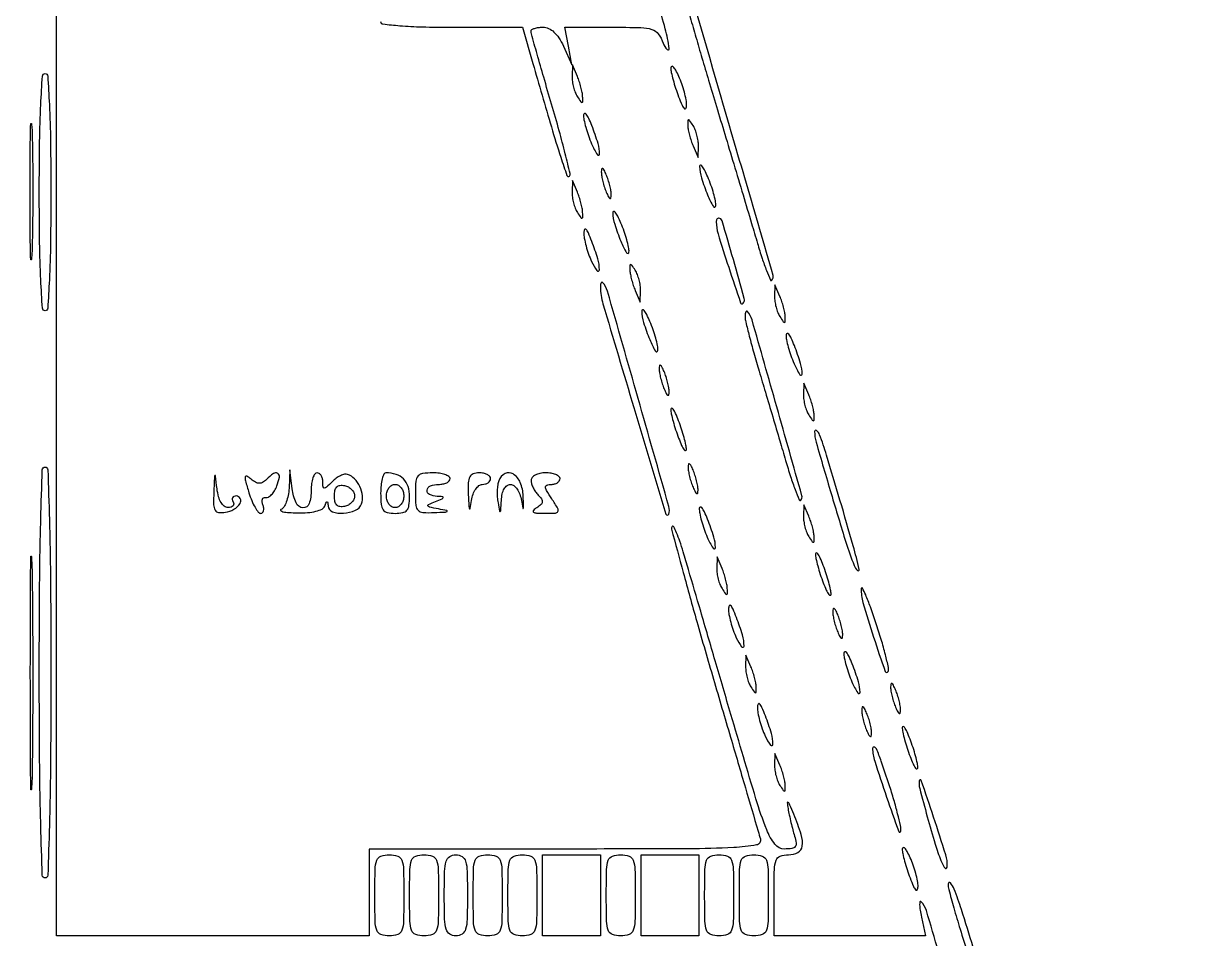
# Model space of a CAD drawing. Extents: x 23 to 255, y 40 to 184.
# Drawn here: x 217.02 to 234.03, y 123.39 to 136.77 of the extents above; entities that cross this region are included whole.
import ezdxf

# ---------------------------------------------------------------- set-up
doc = ezdxf.new("R2010")
doc.units = 0
doc.header["$MEASUREMENT"] = 0

msp = doc.modelspace()

# ---------------------------------------------------------------- linework, layer by layer
for points in [[(207.919475, 175.632891, 0.000007), (191.762556, 175.634099, 0.00002), (173.0434, 175.634494, 0.000013), (151.49745, 175.633531)], [(226.671601, 137.200898, -0.000165), (226.770842, 136.857684, -0.000149), (226.85489, 136.566327, -0.000936), (226.897473, 136.4175, 0.003002), (226.942014, 136.264229, 0.000396), (227.038617, 135.940039, 0.00046), (227.15383, 135.555799, 0.000385), (227.276709, 135.1485, -0.000384), (227.406779, 134.717366, -0.000325), (227.543639, 134.261388, -0.000328), (227.667838, 133.845619, -0.000919), (227.754116, 133.554146, 0.007591), (227.822243, 133.334789, 0.013494), (227.885916, 133.156661, 0.00819), (227.942192, 133.018446, 0.531189), (227.963686, 133.014286, 0.273619), (227.982249, 133.08661, 0.000105), (227.20041, 135.773739, 0.000191), (226.42618, 138.428841, 0.125981)], [(212.253313, 131.456012, 0.000018), (212.247221, 129.618172, 0.000126)], [(222.2442, 136.7982, 0.380042), (222.277048, 136.761225, 0.009124), (222.524467, 136.736447, 0.014043), (222.851135, 136.71896, 0.006321), (223.28055, 136.713483), (224.3169, 136.713365), (224.469966, 136.184733, 0.000944), (224.740843, 135.255801, 0.006897), (224.877631, 134.812683, 0.006697), (224.968045, 134.545764, 0.551572), (225.003365, 134.537765, 0.260268), (225.013614, 134.573927, 0.002254), (224.943539, 134.863302, 0.00706), (224.855604, 135.198967, 0.004405), (224.743569, 135.589842, -0.001403), (224.628674, 135.981795, -0.002171), (224.531857, 136.321039, -0.000659), (224.44951, 136.615896, -0.067859), (224.4438, 136.657773, -0.260108), (224.455779, 136.679241, -0.060385), (224.494702, 136.697201, -0.047418), (224.550698, 136.709541, -0.030545), (224.617084, 136.7136, -0.107457), (224.699811, 136.695613, -0.079116), (224.778182, 136.643582, -0.063293), (224.850676, 136.557581, -0.036508), (224.9158, 136.43865), (225.041232, 136.1637), (224.989594, 136.43865), (224.937956, 136.7136), (225.614428, 136.7136, -0.005579), (226.04872, 136.708754, -0.068661), (226.211879, 136.68252, -0.163614), (226.303793, 136.616778, -0.068953), (226.375871, 136.48095, 0.101794), (226.434166, 136.38652, 0.729758), (226.463543, 136.400566, 0.030639), (226.405429, 136.691272, 0.014375), (226.296717, 137.059178, 0.007164)], [(214.841596, 136.719691, -0.001097), (216.902688, 136.725263, -0.414363)], [(230.582938, 122.581701, 0.000966), (230.22446, 123.801939, 0.132066), (230.145146, 123.931221, 0.566058), (230.130083, 123.927015, 0.073881), (230.125081, 123.885823, 0.032372), (230.132156, 123.808598, 0.013741), (230.151139, 123.70635), (230.210044, 123.4314), (229.103522, 123.4314), (227.997, 123.4314), (227.997, 124.0236, -0.005599), (228.00125, 124.403082, -0.080329), (228.025704, 124.53543, -0.227859), (228.086311, 124.595351, -0.0831), (228.2085, 124.6158, 0.124666), (228.345981, 124.650619, 0.240622), (228.40868, 124.741791, 0.109827), (228.393629, 124.911198, 0.020217), (228.286021, 125.208, 0.00516), (228.228891, 125.343665, 0.094993), (228.202708, 125.382077, 0.700063), (228.190169, 125.376197, 0.019981), (228.201027, 125.2926, 0.009755), (228.219124, 125.197797, 0.006067), (228.243862, 125.087313, 0.006086), (228.270925, 124.978874, 0.010951), (228.296137, 124.89075, -0.035274), (228.320294, 124.787591, -0.207795), (228.306849, 124.734988, -0.198324), (228.258661, 124.707447, -0.031926), (228.148404, 124.7004, -0.233524), (228.009509, 124.769013, -0.068732), (227.888891, 124.981694, -0.021792), (227.731484, 125.43375, -0.001677), (227.365857, 126.66735, 0.000056), (227.136479, 127.450566, 0.00007), (226.923532, 128.177003, 0.000056), (226.74465, 128.786667, 0.000544), (226.668665, 129.044495, 0.010902), (226.619252, 129.199022, 0.019864), (226.571224, 129.322475, 0.017306), (226.528724, 129.411512, 0.506783), (226.507395, 129.414795, 0.268036), (226.497337, 129.377236, 0.000508), (226.668047, 128.743542, 0.003329), (226.866729, 128.027924, 0.002032), (227.110318, 127.1857, -0.000017), (227.359781, 126.336015, -0.000026), (227.576949, 125.596088, -0.00001), (227.763835, 124.959171, -0.00063), (227.796169, 124.84845, -0.447273), (227.740846, 124.759874, -0.029817), (227.406099, 124.722321, -0.01209), (226.740779, 124.703739, -0.000936), (224.957101, 124.7004), (222.075, 124.7004), (222.075, 124.0659), (222.075, 123.4314), (219.7908, 123.4314), (217.5066, 123.4314), (217.5066, 130.1571), (217.5066, 136.8828)]]:
    msp.add_lwpolyline(points, format="xyb")
for points in [[(225.043242, 135.9945, 0.04208), (225.04744, 135.920439, 0.028709), (225.064047, 135.837726, 0.029001), (225.089494, 135.759239, 0.050598), (225.1206, 135.6984, 0.006504), (225.170729, 135.623001, 0.247646), (225.188166, 135.6138, 0.411928), (225.199022, 135.624572, 0.011111), (225.197958, 135.6984, 0.038039), (225.191106, 135.75896, 0.016709), (225.173316, 135.837726, 0.016424), (225.148782, 135.920426, 0.021159), (225.1206, 135.9945), (225.047892, 136.1637)], [(226.487507, 136.1214, 0.053327), (226.49452, 136.053636, 0.013169), (226.520696, 135.944797, 0.013326), (226.557483, 135.82107, 0.012987), (226.6011, 135.6984, 0.011206), (226.651883, 135.57486, 0.082917), (226.686534, 135.521725, 0.539315), (226.707496, 135.525145, 0.101438), (226.717748, 135.5715, 0.049927), (226.710776, 135.654027, 0.019576), (226.685461, 135.765551, 0.019146), (226.648453, 135.884919, 0.022622), (226.604155, 135.9945, 0.01717), (226.559232, 136.084327, 0.061392), (226.521952, 136.136469, 0.323421), (226.500169, 136.140927, 0.29396)], [(217.422, 134.3025, -0.003511), (217.416815, 133.564165, -0.008675), (217.399818, 133.022925, -0.003837), (217.376192, 132.604582, -0.395564), (217.3374, 132.5682, -0.395564), (217.298608, 132.604582, -0.003837), (217.274982, 133.022925, -0.008675), (217.257985, 133.564165, -0.003511), (217.2528, 134.3025, -0.003511), (217.257985, 135.040835, -0.008675), (217.274982, 135.582075, -0.003837), (217.298608, 136.000418, -0.395564), (217.3374, 136.0368, -0.395564), (217.376192, 136.000418, -0.003837), (217.399818, 135.582075, -0.008675), (217.416815, 135.040835, -0.003511)], [(225.211636, 135.433163, 0.061764), (225.217176, 135.361244, 0.017485), (225.243395, 135.251843, 0.017335), (225.281955, 135.129297, 0.017523), (225.328789, 135.010163, 0.036547), (225.413004, 134.849446, 0.749758), (225.446389, 134.858744, 0.079292), (225.423785, 135.012712, 0.015895), (225.3321, 135.2754, 0.015837), (225.287641, 135.380771, 0.055356), (225.249677, 135.443884, 0.305561), (225.226481, 135.451714, 0.324955)], [(217.146776, 133.439948, -0.025118), (217.136822, 133.315818, -0.92213), (217.1275, 133.316278, -0.006649), (217.121062, 133.665765, -0.001263), (217.119409, 134.3025, -0.001292), (217.121011, 134.939994, -0.006174), (217.12736, 135.303849, -0.894956), (217.136771, 135.304613, -0.04002), (217.146651, 135.216548, -0.005067), (217.155203, 134.820357, -0.002845), (217.157976, 134.338869, -0.002838), (217.15525, 133.852491, -0.004628)], [(226.735242, 135.2754, 0.038039), (226.742094, 135.21484, 0.016709), (226.759884, 135.136074, 0.016424), (226.784418, 135.053374, 0.021159), (226.8126, 134.9793), (226.885308, 134.8101), (226.889958, 134.9793, 0.04208), (226.88576, 135.053361, 0.028709), (226.869153, 135.136074, 0.029001), (226.843706, 135.214561, 0.050598), (226.8126, 135.2754, 0.006504), (226.762471, 135.350799, 0.247646), (226.745034, 135.36, 0.411928), (226.734178, 135.349228, 0.011111)], [(225.470892, 134.5986, 0.04179), (225.475963, 134.53803, 0.018434), (225.49225, 134.459274, 0.018093), (225.515759, 134.376577, 0.02318), (225.5436, 134.3025, 0.015364), (225.575319, 134.234523, 0.14515), (225.59714, 134.211361, 0.507108), (225.611602, 134.217676, 0.055166), (225.616308, 134.2602, 0.04179), (225.611237, 134.32077, 0.018434), (225.59495, 134.399526, 0.018093), (225.571441, 134.482223, 0.02318), (225.5436, 134.5563, 0.015364), (225.511881, 134.624277, 0.14515), (225.49006, 134.647439, 0.507108), (225.475598, 134.641124, 0.055166)], [(226.906948, 134.6832, 0.069344), (226.935472, 134.509845, 0.021707), (227.024713, 134.261489, 0.037611), (227.108721, 134.093433, 0.743132), (227.144564, 134.102437, 0.061764), (227.139024, 134.174356, 0.017485), (227.112805, 134.283757, 0.017335), (227.074245, 134.406303, 0.017523), (227.027411, 134.525437, 0.013896), (226.979902, 134.62704, 0.046771), (226.941045, 134.689203, 0.269941), (226.919591, 134.698056, 0.381965)], [(225.043242, 134.3025, 0.04208), (225.04744, 134.228439, 0.028709), (225.064047, 134.145726, 0.029001), (225.089494, 134.067239, 0.050598), (225.1206, 134.0064, 0.006504), (225.170729, 133.931001, 0.247646), (225.188166, 133.9218, 0.411928), (225.199022, 133.932572, 0.011111), (225.197958, 134.0064, 0.038039), (225.191106, 134.06696, 0.016709), (225.173316, 134.145726, 0.016424), (225.148782, 134.228426, 0.021159), (225.1206, 134.3025), (225.047892, 134.4717)], [(225.637948, 134.0064, 0.069344), (225.666472, 133.833045, 0.021707), (225.755713, 133.584689, 0.037611), (225.839721, 133.416633, 0.743132), (225.875564, 133.425637, 0.061764), (225.870024, 133.497556, 0.017485), (225.843805, 133.606957, 0.017335), (225.805245, 133.729503, 0.017523), (225.758411, 133.848637, 0.013896), (225.710902, 133.95024, 0.046771), (225.672045, 134.012403, 0.269941), (225.650591, 134.021256, 0.381965)], [(227.151, 133.867471, 0.074968), (227.177019, 133.694914, 0.004734), (227.3334, 133.204661, 0.001917), (227.506277, 132.686602, 0.556173), (227.542849, 132.678049, 0.270285), (227.561927, 132.750511, 0.002398), (227.402026, 133.316567, 0.002197), (227.236191, 133.883655, 0.331917), (227.18506, 133.9218, 0.156912), (227.172069, 133.91762, 0.097368), (227.161005, 133.905841, 0.079427), (227.153536, 133.888246, 0.060809)], [(225.215452, 133.7103, 0.049927), (225.222424, 133.627773, 0.019576), (225.247739, 133.516249, 0.019146), (225.284747, 133.396881, 0.022622), (225.329045, 133.2873, 0.053628), (225.407374, 133.1556, 0.71677), (225.442773, 133.167201, 0.076247), (225.419794, 133.328076, 0.018381), (225.3321, 133.5834, 0.011206), (225.281317, 133.70694, 0.082917), (225.246666, 133.760075, 0.539315), (225.225704, 133.756655, 0.101438)], [(225.889242, 133.1604, 0.038039), (225.896094, 133.09984, 0.016709), (225.913884, 133.021074, 0.016424), (225.938418, 132.938374, 0.021159), (225.9666, 132.8643), (226.039308, 132.6951), (226.043958, 132.8643, 0.04208), (226.03976, 132.938361, 0.028709), (226.023153, 133.021074, 0.029001), (225.997706, 133.099561, 0.050598), (225.9666, 133.1604, 0.006504), (225.916471, 133.235799, 0.247646), (225.899034, 133.245, 0.411928), (225.888178, 133.234228, 0.011111)], [(225.459, 132.915003, 0.07213), (225.494535, 132.66996, 0.000905), (225.946629, 131.154024, 0.000466), (226.41624, 129.594974, 0.731544), (226.455838, 129.594415, 0.150573), (226.458387, 129.70595, 0.000355), (226.008814, 131.288674, 0.000459), (225.560759, 132.85633, 0.112481), (225.490378, 132.98415, 0.291531), (225.478633, 132.987478, 0.216692), (225.468217, 132.978379, 0.078336), (225.461142, 132.952779, 0.028331)], [(228.004242, 132.7797, 0.04208), (228.00844, 132.705639, 0.028709), (228.025047, 132.622926, 0.029001), (228.050494, 132.544439, 0.050598), (228.0816, 132.4836, 0.006504), (228.131729, 132.408201, 0.247646), (228.149166, 132.399, 0.411928), (228.160022, 132.409772, 0.011111), (228.158958, 132.4836, 0.038039), (228.152106, 132.54416, 0.016709), (228.134316, 132.622926, 0.016424), (228.109782, 132.705626, 0.021159), (228.0816, 132.7797), (228.008892, 132.9489)], [(226.060948, 132.5682, 0.069344), (226.089472, 132.394845, 0.021707), (226.178713, 132.146489, 0.037611), (226.262721, 131.978433, 0.743132), (226.298564, 131.987437, 0.061764), (226.293024, 132.059356, 0.017485), (226.266805, 132.168757, 0.017335), (226.228245, 132.291303, 0.017523), (226.181411, 132.410437, 0.013896), (226.133902, 132.51204, 0.046771), (226.095045, 132.574203, 0.269941), (226.073591, 132.583056, 0.381965)], [(227.574, 132.480916, 0.058831), (227.582872, 132.405779, 0.00411), (227.634127, 132.199262, 0.005784), (227.700288, 131.953587, 0.00432), (227.778687, 131.684266, -0.000512), (227.870282, 131.378319, -0.000322), (227.976713, 131.02064, -0.000323), (228.080966, 130.668621, -0.000593), (228.165383, 130.381646, 0.007172), (228.238051, 130.146108, 0.012709), (228.305634, 129.954451, 0.007286), (228.3654, 129.804381, 0.534229), (228.387246, 129.800046, 0.271394), (228.403804, 129.863468, 0.000345), (228.036145, 131.164877, 0.000687), (227.674723, 132.43419, 0.111715), (227.605153, 132.56115, 0.338919), (227.593492, 132.563435, 0.187236), (227.583151, 132.552122, 0.067312), (227.576135, 132.522938, 0.025386)], [(228.172636, 132.218363, 0.061764), (228.178176, 132.146444, 0.017485), (228.204395, 132.037043, 0.017335), (228.242955, 131.914497, 0.017523), (228.289789, 131.795363, 0.036547), (228.374004, 131.634646, 0.749758), (228.407389, 131.643944, 0.079292), (228.384785, 131.797912, 0.015895), (228.2931, 132.0606, 0.015837), (228.248641, 132.165971, 0.055356), (228.210677, 132.229084, 0.305561), (228.187481, 132.236914, 0.324955)], [(226.316892, 131.7222, 0.04179), (226.321963, 131.66163, 0.018434), (226.33825, 131.582874, 0.018093), (226.361759, 131.500177, 0.02318), (226.3896, 131.4261, 0.015364), (226.421319, 131.358123, 0.14515), (226.44314, 131.334961, 0.507108), (226.457602, 131.341276, 0.055166), (226.462308, 131.3838, 0.04179), (226.457237, 131.44437, 0.018434), (226.44095, 131.523126, 0.018093), (226.417441, 131.605823, 0.02318), (226.3896, 131.6799, 0.015364), (226.357881, 131.747877, 0.14515), (226.33606, 131.771039, 0.507108), (226.321598, 131.764724, 0.055166)], [(228.427242, 131.3415, 0.04208), (228.43144, 131.267439, 0.028709), (228.448047, 131.184726, 0.029001), (228.473494, 131.106239, 0.050598), (228.5046, 131.0454, 0.006504), (228.554729, 130.970001, 0.247646), (228.572166, 130.9608, 0.411928), (228.583022, 130.971572, 0.011111), (228.581958, 131.0454, 0.038039), (228.575106, 131.10596, 0.016709), (228.557316, 131.184726, 0.016424), (228.532782, 131.267426, 0.021159), (228.5046, 131.3415), (228.431892, 131.5107)], [(226.487072, 131.13, 0.052834), (226.494253, 131.062239, 0.013043), (226.520568, 130.953397, 0.013202), (226.557451, 130.82967, 0.012871), (226.6011, 130.707, 0.013007), (226.645119, 130.601001, 0.043374), (226.681632, 130.535156, 0.257514), (226.70229, 130.524566, 0.405348), (226.715128, 130.5378, 0.052834), (226.707947, 130.605561, 0.013043), (226.681632, 130.714403, 0.013202), (226.644749, 130.83813, 0.012871), (226.6011, 130.9608, 0.013007), (226.557081, 131.066799, 0.043374), (226.520568, 131.132644, 0.257514), (226.49991, 131.143234, 0.405348)], [(228.5892, 130.803021, 0.070612), (228.611238, 130.647749, 0.001466), (228.831412, 129.895989, 0.003167), (229.046263, 129.186834, 0.022045), (229.168664, 128.8458, 0.105994), (229.218711, 128.772628, 0.73879), (229.240972, 128.785163, 0.01553), (229.153722, 129.13311, 0.002549), (228.960764, 129.799508, 0.001856), (228.763568, 130.458746, 0.015062), (228.663074, 130.757499, 0.143738), (228.618342, 130.817562, 0.618602)], [(226.739892, 130.284, 0.04179), (226.744963, 130.22343, 0.018434), (226.76125, 130.144674, 0.018093), (226.784759, 130.061977, 0.02318), (226.8126, 129.9879, 0.015364), (226.844319, 129.919923, 0.14515), (226.86614, 129.896761, 0.507108), (226.880602, 129.903076, 0.055166), (226.885308, 129.9456, 0.04179), (226.880237, 130.00617, 0.018434), (226.86395, 130.084926, 0.018093), (226.840441, 130.167623, 0.02318), (226.8126, 130.2417, 0.015364), (226.780881, 130.309677, 0.14515), (226.75906, 130.332839, 0.507108), (226.744598, 130.326524, 0.055166)], [(217.422, 127.2807, -0.001935), (217.416968, 125.9804, -0.005106), (217.400254, 125.049375, -0.001408), (217.377535, 124.316201, -0.40435), (217.3374, 124.2774, -0.40435), (217.297265, 124.316201, -0.001408), (217.274546, 125.049375, -0.005106), (217.257832, 125.9804, -0.001935), (217.2528, 127.2807, -0.001935), (217.257832, 128.581, -0.005106), (217.274546, 129.512025, -0.001408), (217.297265, 130.245199, -0.40435), (217.3374, 130.284, -0.40435), (217.377535, 130.245199, -0.001408), (217.400254, 129.512025, -0.005106), (217.416968, 128.581, -0.001935)], [(219.804339, 129.918566, 0.014618), (219.801992, 129.732928, 0.126939), (219.823772, 129.653962, 0.239328), (219.874707, 129.62064, 0.063988), (219.974523, 129.622466, 0.097407), (220.098433, 129.666339, 0.114235), (220.188424, 129.752211, 0.271824), (220.192059, 129.824119, 0.279582), (220.131257, 129.861, 0.098379), (220.098434, 129.854479, 0.175683), (220.078362, 129.836149, 0.169814), (220.074311, 129.80869, 0.091163), (220.0869, 129.7764, -0.131419), (220.09657, 129.744258, -0.190042), (220.086658, 129.716651, -0.144163), (220.057229, 129.698031, -0.069556), (220.012653, 129.6918, -0.167614), (219.957565, 129.710801, -0.094712), (219.910592, 129.764611, -0.067012), (219.874501, 129.851187, -0.034434), (219.851999, 129.96675, 0.000844), (219.828063, 130.157004, 0.625146), (219.820707, 130.159495, 0.186092), (219.814032, 130.144219, 0.000527)], [(220.318953, 129.908381, 0.022595), (220.360149, 129.793013, 0.032629), (220.407576, 129.695672, 0.034079), (220.45448, 129.625125, 0.233067), (220.490846, 129.6072, 0.189334), (220.517047, 129.617491, 0.145959), (220.532772, 129.644179, 0.098075), (220.534688, 129.684877, 0.054538), (220.521996, 129.733085, -0.057273), (220.509945, 129.779891, -0.128332), (220.514224, 129.816077, -0.199522), (220.533414, 129.835992, -0.159053), (220.563375, 129.838835, 0.188977), (220.603093, 129.844948, 0.069984), (220.648377, 129.88053, 0.056737), (220.691976, 129.937679, 0.042213), (220.726804, 130.00905, 0.044279), (220.763505, 130.136153, 0.315701), (220.738855, 130.191502, 0.297974), (220.676329, 130.189063, 0.041829), (220.572705, 130.101465, -0.063528), (220.518974, 130.059892, -0.139521), (220.469115, 130.046928, -0.12355), (220.415824, 130.061604, -0.044563), (220.350645, 130.106547, 0.045355), (220.287232, 130.150123, 0.52177), (220.264304, 130.139037, 0.10883), (220.267582, 130.082814, 0.005687)], [(220.904139, 129.9738, -0.035847), (220.891166, 129.868127, -0.043251), (220.863513, 129.772061, -0.048681), (220.826467, 129.698035, -0.157784), (220.78485, 129.663229, 0.559388), (220.782063, 129.646719, 0.130885), (220.813711, 129.631131, 0.032939), (220.902922, 129.619327, 0.011686), (221.0316, 129.613879, 0.025195), (221.176496, 129.618435, 0.04098), (221.297877, 129.638488, 0.049923), (221.38687, 129.670511, 0.187684), (221.426771, 129.71295, -0.009076), (221.450482, 129.76877, -0.295955), (221.462244, 129.7764, -0.382689), (221.471358, 129.768227, -0.011437), (221.476121, 129.71295, 0.305183), (221.539481, 129.630546, 0.097733), (221.700616, 129.609798, 0.085248), (221.874012, 129.651657, 0.202041), (221.964219, 129.745599, 0.123163), (221.978667, 129.86411, 0.079031), (221.939977, 129.997898, 0.079126), (221.861761, 130.112923, 0.12412), (221.761526, 130.176991, 0.140191), (221.717398, 130.178898, 0.051268), (221.657882, 130.157991, 0.045797), (221.593875, 130.120333, 0.040539), (221.53492, 130.070234, -0.009082), (221.452348, 129.990609, -0.182345), (221.420552, 129.9776, -0.389708), (221.402291, 129.993474, -0.028008), (221.3982, 130.066457, 0.061768), (221.391896, 130.117291, 0.080164), (221.373349, 130.160348, 0.09778), (221.345865, 130.189168, 0.154765), (221.3136, 130.1994, 0.254951), (221.281091, 130.181671, 0.06271), (221.253851, 130.124846, 0.048861), (221.235156, 130.042827, 0.031626), (221.229, 129.9456, -0.078334), (221.197997, 129.748921, -0.34651), (221.107122, 129.687948, -0.281589), (221.006711, 129.76041, -0.06842), (220.951799, 129.96675), (220.917678, 130.2417)], [(222.2442, 129.9033, 0.021436), (222.251333, 129.737012, 0.13443), (222.280457, 129.65796, 0.189121), (222.340456, 129.618931, 0.050766), (222.4557, 129.6072, 0.047121), (222.566889, 129.617702, 0.169032), (222.627773, 129.652825, 0.146549), (222.658686, 129.721745, 0.032661), (222.6672, 129.851949, 0.07654), (222.644409, 129.999962, 0.119757), (222.578043, 130.109693, 0.12026), (222.46896, 130.176438, 0.077589), (222.321881, 130.1994, 0.289487), (222.29185, 130.180423, 0.046808), (222.267019, 130.112421, 0.039386), (222.249827, 130.01677, 0.024781)], [(222.7518, 129.9033, 0.020377), (222.759106, 129.72411, 0.17338), (222.791766, 129.651915, 0.188479), (222.861336, 129.620008, 0.024833), (223.02675, 129.618721, 0.002037), (223.191246, 129.626285, 0.162509), (223.214986, 129.635554, 0.625827), (223.212257, 129.646609, 0.004363), (223.0902, 129.671563, -0.005494), (222.956425, 129.699227, -0.251892), (222.935797, 129.716901, -0.399515), (222.944082, 129.73698, -0.009146), (223.0479, 129.780995, 0.005426), (223.144924, 129.821282, 0.225774), (223.159496, 129.83782, 0.473017), (223.151027, 129.850055, 0.01038), (223.06905, 129.855054, -0.102436), (222.958901, 129.882512, -0.32102), (222.924271, 129.945739, -0.276395), (222.972598, 130.008072, -0.093262), (223.0902, 130.0302, 0.048028), (223.154954, 130.036434, 0.068025), (223.209698, 130.055051, 0.088204), (223.246585, 130.082493, 0.191087), (223.2594, 130.1148, 0.254951), (223.241671, 130.147309, 0.06271), (223.184846, 130.174549, 0.048861), (223.102827, 130.193244, 0.031626), (223.0056, 130.1994, 0.032088), (222.858412, 130.189944, 0.185552), (222.791079, 130.153575, 0.157079), (222.75925, 130.077663, 0.021354)], [(223.525876, 129.88215, 0.002217), (223.533687, 129.706207, 0.117172), (223.543028, 129.673976, 0.703743), (223.55393, 129.675859, 0.005737), (223.573795, 129.79755, -0.047721), (223.596268, 129.88716, -0.062869), (223.634137, 129.962332, -0.077226), (223.681027, 130.013033, -0.169155), (223.730319, 130.0302, 0.068006), (223.776677, 130.036534, 0.084571), (223.815974, 130.055051, 0.099733), (223.842252, 130.082539, 0.141966), (223.8516, 130.1148, 0.191087), (223.838785, 130.147107, 0.088204), (223.801898, 130.174549, 0.068025), (223.747154, 130.193166, 0.048028), (223.6824, 130.1994, 0.087753), (223.596155, 130.184146, 0.192928), (223.547151, 130.140178, 0.106621), (223.525322, 130.053201, 0.01835)], [(223.971554, 130.084905, 0.057361), (223.955458, 130.022343, 0.025607), (223.948142, 129.937489, 0.024941), (223.949521, 129.84595, 0.030881), (223.960289, 129.761403, 0.002476), (223.984291, 129.638827, 0.548951), (223.993503, 129.635271, 0.223472), (224.001519, 129.650107, 0.00155), (224.009279, 129.79755, -0.042876), (224.022192, 129.892492, -0.07459), (224.050867, 129.966469, -0.101377), (224.092106, 130.013417, -0.163427), (224.142081, 130.0302, -0.169384), (224.191345, 130.013018, -0.07446), (224.239098, 129.961859, -0.061374), (224.278274, 129.886562, -0.048133), (224.302045, 129.79755, 0.003427), (224.322201, 129.681259, 0.744517), (224.32966, 129.680418, 0.109644), (224.334509, 129.706364, 0.001666), (224.328814, 129.860307, 0.086742), (224.286069, 130.057601, 0.157061), (224.180932, 130.182934, 0.267022), (224.062951, 130.187581, 0.182456)], [(224.4438, 130.08942, 0.07531), (224.45133, 130.03971, 0.038456), (224.474656, 129.98089, 0.037111), (224.508641, 129.922702, 0.045682), (224.548843, 129.874397, -0.044506), (224.596505, 129.8174, -0.182338), (224.607327, 129.774441, -0.181316), (224.5871, 129.734883, -0.043931), (224.527693, 129.689573, 0.052543), (224.478375, 129.650599, 0.470347), (224.480354, 129.626583, 0.140556), (224.523296, 129.611875, 0.011338), (224.64388, 129.608495, 0.011887), (224.800672, 129.611385, 0.274046), (224.836733, 129.634865, 0.254479), (224.834973, 129.679174, 0.01049), (224.74768, 129.8187, -0.010153), (224.670865, 129.941293, -0.123994), (224.655016, 129.993886, -0.34693), (224.674625, 130.021243, -0.07037), (224.73795, 130.0302, 0.063824), (224.787213, 130.036514, 0.081689), (224.82895, 130.055051, 0.098557), (224.856875, 130.082537, 0.150331), (224.8668, 130.1148, 0.226478), (224.851332, 130.147196, 0.074992), (224.804672, 130.174549, 0.057076), (224.736292, 130.193214, 0.038131), (224.6553, 130.1994, 0.049496), (224.57398, 130.19133, 0.070541), (224.505623, 130.167252, 0.091356), (224.459839, 130.131592, 0.183743)], [(221.8635, 129.861, -0.111169), (221.852303, 129.811262, -0.081628), (221.82001, 129.764638, -0.076288), (221.772021, 129.728166, -0.076985), (221.71545, 129.707905, -0.080835), (221.648458, 129.705967, -0.169023), (221.602471, 129.729168, -0.141833), (221.575776, 129.779597, -0.051314), (221.5674, 129.861, -0.051314), (221.575776, 129.942403, -0.141833), (221.602471, 129.992832, -0.169023), (221.648458, 130.016033, -0.080835), (221.71545, 130.014095, -0.076985), (221.772021, 129.993834, -0.076288), (221.82001, 129.957362, -0.081628), (221.852303, 129.910738, -0.111169)], [(222.5826, 129.861, -0.072314), (222.573136, 129.795908, -0.08892), (222.545588, 129.74115, -0.10214), (222.504409, 129.704761, -0.130775), (222.4557, 129.6918, -0.130775), (222.406991, 129.704761, -0.10214), (222.365813, 129.74115, -0.08892), (222.338264, 129.795908, -0.072314), (222.3288, 129.861, -0.072314), (222.338264, 129.926092, -0.08892), (222.365813, 129.98085, -0.10214), (222.406991, 130.017239, -0.130775), (222.4557, 130.0302, -0.130775), (222.504409, 130.017239, -0.10214), (222.545588, 129.98085, -0.08892), (222.573136, 129.926092, -0.072314)], [(226.903636, 129.680363, 0.061764), (226.909176, 129.608444, 0.017485), (226.935395, 129.499043, 0.017335), (226.973955, 129.376497, 0.017523), (227.020789, 129.257363, 0.036547), (227.105004, 129.096646, 0.749758), (227.138389, 129.105944, 0.079292), (227.115785, 129.259912, 0.015895), (227.0241, 129.5226, 0.015837), (226.979641, 129.627971, 0.055356), (226.941677, 129.691084, 0.305561), (226.918481, 129.698914, 0.324955)], [(228.427242, 129.5649, 0.04208), (228.43144, 129.490839, 0.028709), (228.448047, 129.408126, 0.029001), (228.473494, 129.329639, 0.050598), (228.5046, 129.2688, 0.006504), (228.554729, 129.193401, 0.247646), (228.572166, 129.1842, 0.411928), (228.583022, 129.194972, 0.011111), (228.581958, 129.2688, 0.038039), (228.575106, 129.32936, 0.016709), (228.557316, 129.408126, 0.016424), (228.532782, 129.490826, 0.021159), (228.5046, 129.5649), (228.431892, 129.7341)], [(217.146899, 125.731254, -0.019607), (217.137793, 125.568898, -0.945778), (217.129144, 125.56924, -0.003365), (217.123279, 126.188133, -0.000691), (217.121788, 127.2807, -0.000681), (217.123293, 128.372483, -0.003519), (217.1292, 128.976505, -0.954984), (217.137799, 128.976757, -0.014768), (217.146949, 128.776854, -0.002531), (217.154768, 128.075179, -0.001525), (217.157292, 127.243062, -0.001527), (217.154753, 126.416008, -0.002673)], [(227.158242, 128.8035, 0.04208), (227.16244, 128.729439, 0.028709), (227.179047, 128.646726, 0.029001), (227.204494, 128.568239, 0.050598), (227.2356, 128.5074, 0.006504), (227.285729, 128.432001, 0.247646), (227.303166, 128.4228, 0.411928), (227.314022, 128.433572, 0.011111), (227.312958, 128.5074, 0.038039), (227.306106, 128.56796, 0.016709), (227.288316, 128.646726, 0.016424), (227.263782, 128.729426, 0.021159), (227.2356, 128.8035), (227.162892, 128.9727)], [(228.602072, 129.015, 0.052834), (228.609253, 128.947239, 0.013043), (228.635568, 128.838397, 0.013202), (228.672451, 128.71467, 0.012871), (228.7161, 128.592, 0.013007), (228.760119, 128.486001, 0.043374), (228.796632, 128.420156, 0.257514), (228.81729, 128.409566, 0.405348), (228.830128, 128.4228, 0.052834), (228.822947, 128.490561, 0.013043), (228.796632, 128.599403, 0.013202), (228.759749, 128.72313, 0.012871), (228.7161, 128.8458, 0.013007), (228.672081, 128.951799, 0.043374), (228.635568, 129.017644, 0.257514), (228.61491, 129.028234, 0.405348)], [(229.271295, 128.509787, 0.082114), (229.296623, 128.302114, 0.007278), (229.452961, 127.79631, 0.005274), (229.621569, 127.295711, 0.715576), (229.665905, 127.296014, 0.135974), (229.668961, 127.35535, 0.007245), (229.624852, 127.540957, 0.010932), (229.563662, 127.762332, 0.007713), (229.485663, 128.008404, 0.006307), (229.404938, 128.240294, 0.014106), (229.33645, 128.413867, 0.023925), (229.288007, 128.513675, 0.759959)], [(227.330452, 128.2113, 0.049927), (227.337424, 128.128773, 0.019576), (227.362739, 128.017249, 0.019146), (227.399747, 127.897881, 0.022622), (227.444045, 127.7883, 0.053628), (227.522374, 127.6566, 0.71677), (227.557773, 127.668201, 0.076247), (227.534794, 127.829076, 0.018381), (227.4471, 128.0844, 0.011206), (227.396317, 128.20794, 0.082917), (227.361666, 128.261075, 0.539315), (227.340704, 128.257655, 0.101438)], [(228.854892, 128.169, 0.04179), (228.859963, 128.10843, 0.018434), (228.87625, 128.029674, 0.018093), (228.899759, 127.946977, 0.02318), (228.9276, 127.8729, 0.015364), (228.959319, 127.804923, 0.14515), (228.98114, 127.781761, 0.507108), (228.995602, 127.788076, 0.055166), (229.000308, 127.8306, 0.04179), (228.995237, 127.89117, 0.018434), (228.97895, 127.969926, 0.018093), (228.955441, 128.052623, 0.02318), (228.9276, 128.1267, 0.015364), (228.895881, 128.194677, 0.14515), (228.87406, 128.217839, 0.507108), (228.859598, 128.211524, 0.055166)], [(227.581242, 127.3653, 0.04208), (227.58544, 127.291239, 0.028709), (227.602047, 127.208526, 0.029001), (227.627494, 127.130039, 0.050598), (227.6586, 127.0692, 0.006504), (227.708729, 126.993801, 0.247646), (227.726166, 126.9846, 0.411928), (227.737022, 126.995372, 0.011111), (227.735958, 127.0692, 0.038039), (227.729106, 127.12976, 0.016709), (227.711316, 127.208526, 0.016424), (227.686782, 127.291226, 0.021159), (227.6586, 127.3653), (227.585892, 127.5345)], [(229.018636, 127.565363, 0.061764), (229.024176, 127.493444, 0.017485), (229.050395, 127.384043, 0.017335), (229.088955, 127.261497, 0.017523), (229.135789, 127.142363, 0.036547), (229.220004, 126.981646, 0.749758), (229.253389, 126.990944, 0.079292), (229.230785, 127.144912, 0.015895), (229.1391, 127.4076, 0.015837), (229.094641, 127.512971, 0.055356), (229.056677, 127.576084, 0.305561), (229.033481, 127.583914, 0.324955)], [(229.700892, 127.0692, 0.04179), (229.705963, 127.00863, 0.018434), (229.72225, 126.929874, 0.018093), (229.745759, 126.847177, 0.02318), (229.7736, 126.7731, 0.015364), (229.805319, 126.705123, 0.14515), (229.82714, 126.681961, 0.507108), (229.841602, 126.688276, 0.055166), (229.846308, 126.7308, 0.04179), (229.841237, 126.79137, 0.018434), (229.82495, 126.870126, 0.018093), (229.801441, 126.952823, 0.02318), (229.7736, 127.0269, 0.015364), (229.741881, 127.094877, 0.14515), (229.72006, 127.118039, 0.507108), (229.705598, 127.111724, 0.055166)], [(227.753452, 126.7731, 0.049927), (227.760424, 126.690573, 0.019576), (227.785739, 126.579049, 0.019146), (227.822747, 126.459681, 0.022622), (227.867045, 126.3501, 0.053628), (227.945374, 126.2184, 0.71677), (227.980773, 126.230001, 0.076247), (227.957794, 126.390876, 0.018381), (227.8701, 126.6462, 0.011206), (227.819317, 126.76974, 0.082917), (227.784666, 126.822875, 0.539315), (227.763704, 126.819455, 0.101438)], [(229.277892, 126.7308, 0.04179), (229.282963, 126.67023, 0.018434), (229.29925, 126.591474, 0.018093), (229.322759, 126.508777, 0.02318), (229.3506, 126.4347, 0.015364), (229.382319, 126.366723, 0.14515), (229.40414, 126.343561, 0.507108), (229.418602, 126.349876, 0.055166), (229.423308, 126.3924, 0.04179), (229.418237, 126.45297, 0.018434), (229.40195, 126.531726, 0.018093), (229.378441, 126.614423, 0.02318), (229.3506, 126.6885, 0.015364), (229.318881, 126.756477, 0.14515), (229.29706, 126.779639, 0.507108), (229.282598, 126.773324, 0.055166)], [(229.871072, 126.477, 0.052834), (229.878253, 126.409239, 0.013043), (229.904568, 126.300397, 0.013202), (229.941451, 126.17667, 0.012871), (229.9851, 126.054, 0.013007), (230.029119, 125.948001, 0.043374), (230.065632, 125.882156, 0.257514), (230.08629, 125.871566, 0.405348), (230.099128, 125.8848, 0.052834), (230.091947, 125.952561, 0.013043), (230.065632, 126.061402, 0.013202), (230.028749, 126.18513, 0.012871), (229.9851, 126.3078, 0.013007), (229.941081, 126.413799, 0.043374), (229.904568, 126.479644, 0.257514), (229.88391, 126.490234, 0.405348)], [(228.004242, 125.9271, 0.04208), (228.00844, 125.853039, 0.028709), (228.025047, 125.770326, 0.029001), (228.050494, 125.691839, 0.050598), (228.0816, 125.631, 0.006504), (228.131729, 125.555601, 0.247646), (228.149166, 125.5464, 0.411928), (228.160022, 125.557172, 0.011111), (228.158958, 125.631, 0.038039), (228.152106, 125.69156, 0.016709), (228.134316, 125.770326, 0.016424), (228.109782, 125.853026, 0.021159), (228.0816, 125.9271), (228.008892, 126.0963)], [(229.436803, 126.17385, 0.07267), (229.468058, 125.98701, 0.004647), (229.642803, 125.459927, 0.004495), (229.819917, 124.956693, 0.818188), (229.851322, 124.961378, 0.066486), (229.844711, 125.042289, 0.008159), (229.804044, 125.215495, 0.009538), (229.748173, 125.42055, 0.007745), (229.680717, 125.638178, 0.004246), (229.564928, 125.982325, 0.023565), (229.492544, 126.163465, 0.22731), (229.459028, 126.191494, 0.495737)], [(230.118297, 125.698578, 0.090112), (230.126569, 125.586968, 0.003266), (230.236805, 125.173002, 0.006273), (230.351466, 124.773246, 0.024533), (230.437341, 124.5312, 0.019975), (230.471861, 124.455916, 0.097106), (230.500641, 124.419099, 0.443058), (230.519448, 124.421375, 0.144878), (230.529638, 124.451271, 0.086349), (230.508143, 124.613735, 0.003686), (230.330434, 125.166262, 0.003526), (230.149513, 125.702134, 0.80173)], [(229.871507, 124.7004, 0.053327), (229.87852, 124.632636, 0.013169), (229.904696, 124.523798, 0.013326), (229.941483, 124.40007, 0.012987), (229.9851, 124.2774, 0.011206), (230.035883, 124.15386, 0.082917), (230.070534, 124.100725, 0.539315), (230.091496, 124.104145, 0.101438), (230.101748, 124.1505, 0.049927), (230.094776, 124.233027, 0.019576), (230.069461, 124.344551, 0.019146), (230.032453, 124.463919, 0.022622), (229.988155, 124.5735, 0.01717), (229.943232, 124.663327, 0.061392), (229.905952, 124.715469, 0.323421), (229.884169, 124.719927, 0.29396)], [(222.5826, 124.0236, -0.005599), (222.57835, 123.644118, -0.080329), (222.553896, 123.51177, -0.227859), (222.493289, 123.451849, -0.0831), (222.3711, 123.4314, -0.0831), (222.248911, 123.451849, -0.227859), (222.188304, 123.51177, -0.080329), (222.16385, 123.644118, -0.005599), (222.1596, 124.0236, -0.005599), (222.16385, 124.403082, -0.080329), (222.188304, 124.53543, -0.227859), (222.248911, 124.595351, -0.0831), (222.3711, 124.6158, -0.0831), (222.493289, 124.595351, -0.227859), (222.553896, 124.53543, -0.080329), (222.57835, 124.403082, -0.005599)], [(223.0902, 124.0236, -0.005599), (223.08595, 123.644118, -0.080329), (223.061496, 123.51177, -0.227859), (223.000889, 123.451849, -0.0831), (222.8787, 123.4314, -0.0831), (222.756511, 123.451849, -0.227859), (222.695904, 123.51177, -0.080329), (222.67145, 123.644118, -0.005599), (222.6672, 124.0236, -0.005599), (222.67145, 124.403082, -0.080329), (222.695904, 124.53543, -0.227859), (222.756511, 124.595351, -0.0831), (222.8787, 124.6158, -0.0831), (223.000889, 124.595351, -0.227859), (223.061496, 124.53543, -0.080329), (223.08595, 124.403082, -0.005599)], [(223.5132, 124.0236, -0.006583), (223.508593, 123.673708, -0.063075), (223.486007, 123.526575, -0.183695), (223.434574, 123.45773, -0.142406), (223.344, 123.4314, -0.142406), (223.253426, 123.45773, -0.183695), (223.201993, 123.526575, -0.063075), (223.179407, 123.673708, -0.006583), (223.1748, 124.0236, -0.006583), (223.179407, 124.373492, -0.063075), (223.201993, 124.520625, -0.183695), (223.253426, 124.58947, -0.142406), (223.344, 124.6158, -0.142406), (223.434574, 124.58947, -0.183695), (223.486007, 124.520625, -0.063075), (223.508593, 124.373492, -0.006583)], [(224.0208, 124.0236, -0.005599), (224.01655, 123.644118, -0.080329), (223.992096, 123.51177, -0.227859), (223.931489, 123.451849, -0.0831), (223.8093, 123.4314, -0.0831), (223.687111, 123.451849, -0.227859), (223.626504, 123.51177, -0.080329), (223.60205, 123.644118, -0.005599), (223.5978, 124.0236, -0.005599), (223.60205, 124.403082, -0.080329), (223.626504, 124.53543, -0.227859), (223.687111, 124.595351, -0.0831), (223.8093, 124.6158, -0.0831), (223.931489, 124.595351, -0.227859), (223.992096, 124.53543, -0.080329), (224.01655, 124.403082, -0.005599)], [(224.5284, 124.0236, -0.005599), (224.52415, 123.644118, -0.080329), (224.499696, 123.51177, -0.227859), (224.439089, 123.451849, -0.0831), (224.3169, 123.4314, -0.0831), (224.194711, 123.451849, -0.227859), (224.134104, 123.51177, -0.080329), (224.10965, 123.644118, -0.005599), (224.1054, 124.0236, -0.005599), (224.10965, 124.403082, -0.080329), (224.134104, 124.53543, -0.227859), (224.194711, 124.595351, -0.0831), (224.3169, 124.6158, -0.0831), (224.439089, 124.595351, -0.227859), (224.499696, 124.53543, -0.080329), (224.52415, 124.403082, -0.005599)], [(225.9666, 124.0236, -0.005599), (225.96235, 123.644118, -0.080329), (225.937896, 123.51177, -0.227859), (225.877289, 123.451849, -0.0831), (225.7551, 123.4314, -0.0831), (225.632911, 123.451849, -0.227859), (225.572304, 123.51177, -0.080329), (225.54785, 123.644118, -0.005599), (225.5436, 124.0236, -0.005599), (225.54785, 124.403082, -0.080329), (225.572304, 124.53543, -0.227859), (225.632911, 124.595351, -0.0831), (225.7551, 124.6158, -0.0831), (225.877289, 124.595351, -0.227859), (225.937896, 124.53543, -0.080329), (225.96235, 124.403082, -0.005599)], [(227.4048, 124.0236, -0.005599), (227.40055, 123.644118, -0.080329), (227.376096, 123.51177, -0.227859), (227.315489, 123.451849, -0.0831), (227.1933, 123.4314, -0.0831), (227.071111, 123.451849, -0.227859), (227.010504, 123.51177, -0.080329), (226.98605, 123.644118, -0.005599), (226.9818, 124.0236, -0.005599), (226.98605, 124.403082, -0.080329), (227.010504, 124.53543, -0.227859), (227.071111, 124.595351, -0.0831), (227.1933, 124.6158, -0.0831), (227.315489, 124.595351, -0.227859), (227.376096, 124.53543, -0.080329), (227.40055, 124.403082, -0.005599)], [(227.9124, 124.0236, -0.005599), (227.90815, 123.644118, -0.080329), (227.883696, 123.51177, -0.227859), (227.823089, 123.451849, -0.0831), (227.7009, 123.4314, -0.0831), (227.578711, 123.451849, -0.227859), (227.518104, 123.51177, -0.080329), (227.49365, 123.644118, -0.005599), (227.4894, 124.0236, -0.005599), (227.49365, 124.403082, -0.080329), (227.518104, 124.53543, -0.227859), (227.578711, 124.595351, -0.0831), (227.7009, 124.6158, -0.0831), (227.823089, 124.595351, -0.227859), (227.883696, 124.53543, -0.080329), (227.90815, 124.403082, -0.005599)], [(230.542433, 124.1928, 0.072639), (230.552111, 124.107795, 0.003798), (230.624458, 123.842239, 0.005938), (230.716935, 123.527122, 0.004277), (230.827312, 123.1776, 0.001641), (231.067944, 122.445885, 0.563434), (231.115171, 122.435145, 0.270684), (231.134342, 122.513656, 0.001575), (230.909051, 123.2622, 0.003133), (230.736491, 123.81657, 0.016816), (230.630533, 124.114536, 0.089554), (230.574807, 124.204634, 0.675868)]]:
    msp.add_lwpolyline(points, format="xyb", close=True)
for points in [[(225.459, 124.0236), (225.459, 123.4314), (225.036, 123.4314), (224.613, 123.4314), (224.613, 124.0236), (224.613, 124.6158), (225.036, 124.6158), (225.459, 124.6158)], [(226.8972, 124.0236), (226.8972, 123.4314), (226.4742, 123.4314), (226.0512, 123.4314), (226.0512, 124.0236), (226.0512, 124.6158), (226.4742, 124.6158), (226.8972, 124.6158)]]:
    msp.add_lwpolyline(points, close=True)

doc.saveas('drawing.dxf')
